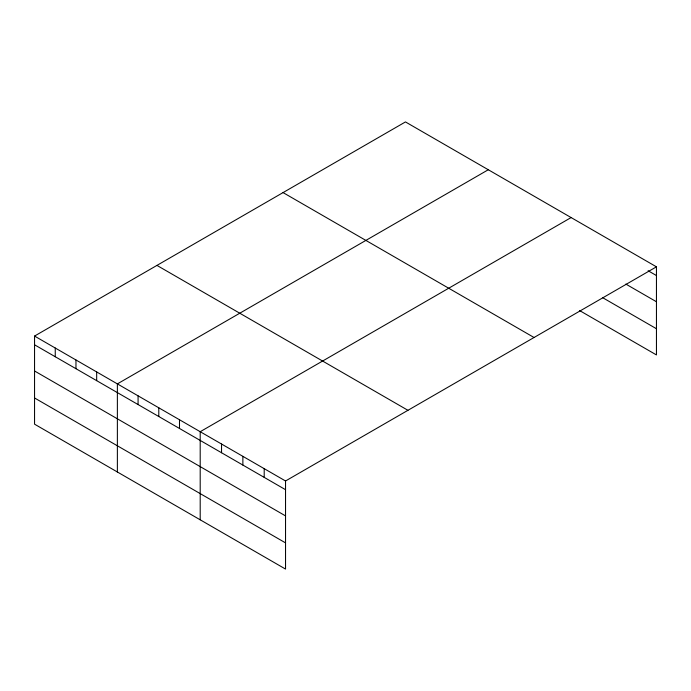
<?xml version="1.0" encoding="UTF-8"?>
<svg xmlns="http://www.w3.org/2000/svg" width="691" height="691" viewBox="0 0 691 691"><rect width="100%" height="100%" fill="white"/><g stroke="black" fill="none" stroke-linecap="round" stroke-linejoin="round"><path stroke-width="1.04" d="M656.45 266.83L405.462 121.927L34.55 336.068L34.55 424.17L285.538 569.073L285.538 480.979L656.45 266.83L656.45 354.932L579.464 310.484M488.287 169.744L117.375 383.885L117.375 471.988M571.112 217.561L200.2 431.711L200.2 519.805M648.106 270.734L656.45 275.554M625.839 284.079L656.45 301.751M602.647 297.674L656.45 328.735M283.06 192.59L534.048 337.502M156.952 265.404L407.94 410.307M34.55 336.068L285.538 480.979M34.55 344.792L285.538 489.694M34.55 370.981L285.538 515.892M34.55 397.973L285.538 542.876M264.204 468.662L264.204 477.377M242.869 456.345L242.869 465.06M221.535 444.028L221.535 452.743M179.496 419.757L179.496 428.472M158.792 407.802L158.792 416.518M138.079 395.848L138.079 404.563M96.671 371.931L96.671 380.655M75.967 359.976L75.967 368.7M55.254 348.022L55.254 356.746"/></g></svg>
